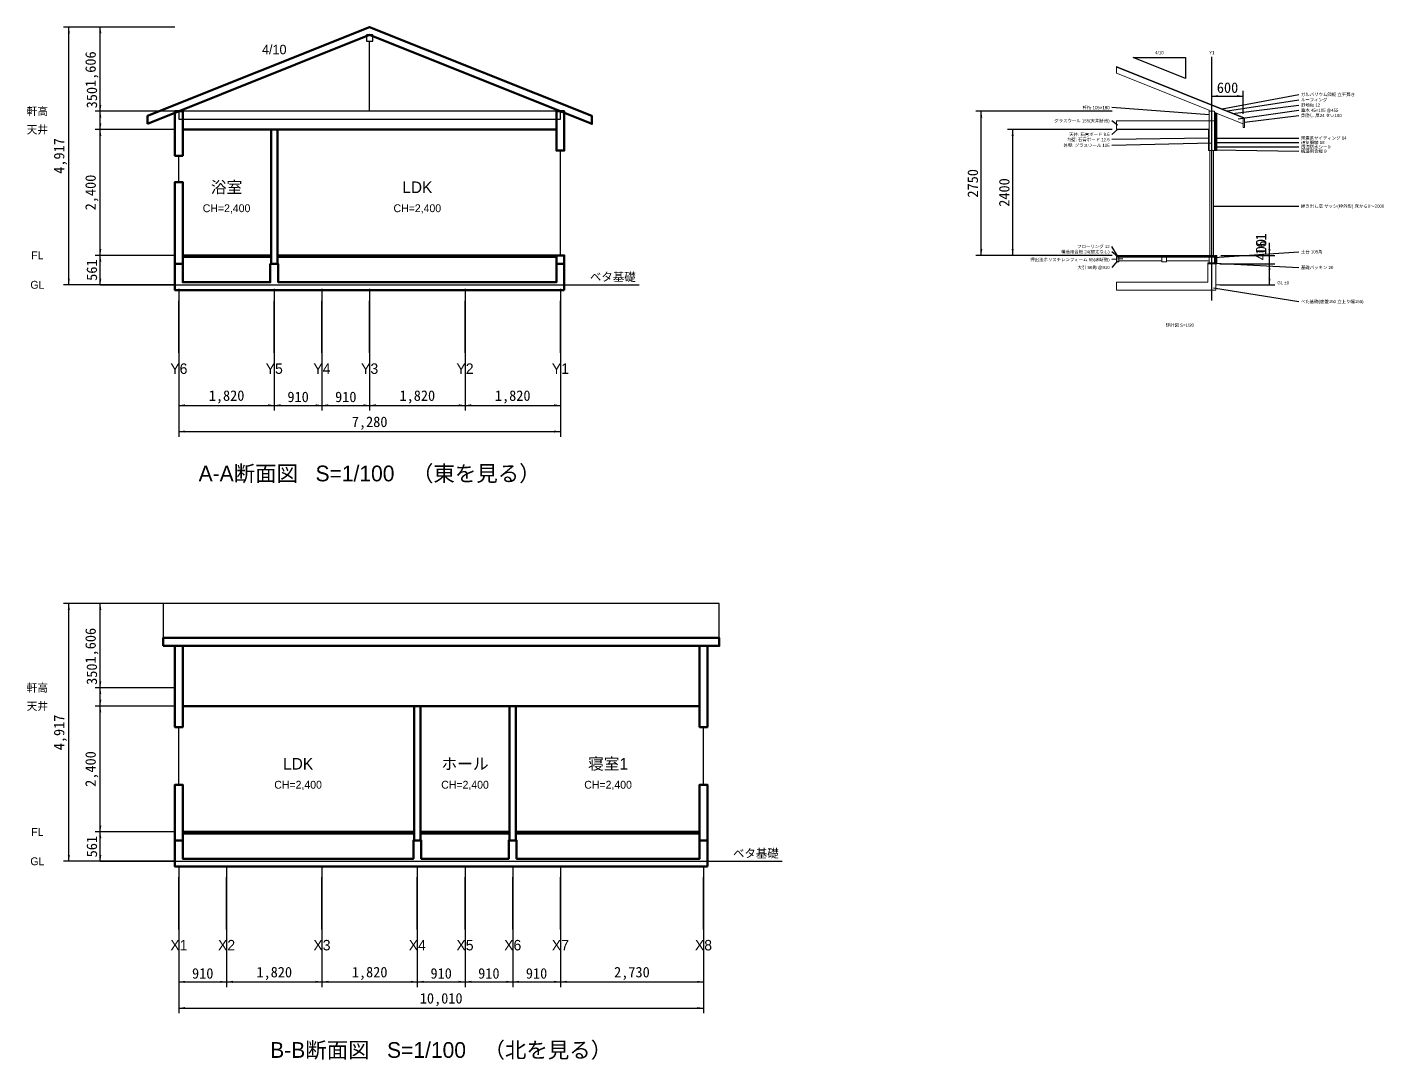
# Model space of a CAD drawing. Header units: millimetres. Extents: x -2900 to 53246, y -25289 to 10180.
# Drawn here: x 27394 to 53246, y -25289 to -5583 of the extents above; entities that cross this region are included whole.
import ezdxf
from ezdxf.enums import TextEntityAlignment as Align

# ---------------------------------------------------------------- set-up
doc = ezdxf.new("R2010")
doc.units = ezdxf.units.MM
doc.linetypes.add('CENTER', pattern=[50.8, 31.75, -6.35, 6.35, -6.35])
for name, color, linetype in [('DIM', 2, 'CONTINUOUS'), ('GRID', 1, 'CENTER'), ('SECT', 7, 'CONTINUOUS'), ('SECT_VIEW', 8, 'CONTINUOUS'), ('TEXT', 7, 'CONTINUOUS')]:
    doc.layers.add(name, color=color, linetype=linetype)
for name, color, linetype, lineweight in [('KANA_CUT', 7, 'CONTINUOUS', 0), ('KANA_INS', 7, 'CONTINUOUS', 0), ('KANA_VIEW', 7, 'CONTINUOUS', 0)]:
    doc.layers.add(name, color=color, linetype=linetype, lineweight=lineweight)
doc.styles.add('kst32b', font='kst32b')
doc.styles.add('unicode', font='unicode')
doc.dimstyles.get("Standard").update_dxf_attribs({"dimtxt": 200, "dimasz": 120, "dimexe": 100, "dimexo": 80, "dimgap": 60, "dimtad": 0, "dimtoh": 1, "dimzin": 12, "dimdsep": 46, "dimcen": 0.09, "dimazin": 3, "dimtfac": 1, "dimtdec": 4, "dimtofl": 0, "dimtmove": 0, "dimatfit": 3, "dimfxl": 1, "dimtolj": 1, "dimtzin": 0, "dimarcsym": 0})

# ---------------------------------------------------------------- blocks, each defined once
blk = doc.blocks.new('*D59')
at = {"layer": 'DIM', "color": 0, "linetype": 'ByBlock', "lineweight": -2}
for p, q in [((30290, -10580), (30290, -12900)), ((32110, -10580), (32110, -12900)), ((30290, -12800), (32110, -12800))]:
    blk.add_line(p, q, dxfattribs=at)
for points in [[(30290, -12800), (30410, -12780), (30410, -12820)], [(32110, -12800), (31990, -12820), (31990, -12780)]]:
    blk.add_solid(points, dxfattribs=at)
at = {"layer": 'DIM', "color": 0, "linetype": 'CONTINUOUS', "lineweight": -2, "insert": (31200, -12640), "char_height": 200, "width": 588.89, "attachment_point": 5}
blk.add_mtext('1,820', dxfattribs=at)
blk = doc.blocks.new('*D60')
at = {"layer": 'DIM', "color": 0, "linetype": 'ByBlock', "lineweight": -2}
for p, q in [((32110, -10580), (32110, -12900)), ((33020, -10580), (33020, -12900)), ((32110, -12800), (33020, -12800))]:
    blk.add_line(p, q, dxfattribs=at)
for points in [[(32110, -12800), (32230, -12780), (32230, -12820)], [(33020, -12800), (32900, -12820), (32900, -12780)]]:
    blk.add_solid(points, dxfattribs=at)
at = {"layer": 'DIM', "color": 0, "linetype": 'CONTINUOUS', "lineweight": -2, "insert": (32565, -12640), "char_height": 200, "width": 355.56, "attachment_point": 5}
blk.add_mtext('910', dxfattribs=at)
blk = doc.blocks.new('*D61')
at = {"layer": 'DIM', "color": 0, "linetype": 'ByBlock', "lineweight": -2}
for p, q in [((33020, -10580), (33020, -12900)), ((33930, -10580), (33930, -12900)), ((33020, -12800), (33930, -12800))]:
    blk.add_line(p, q, dxfattribs=at)
for points in [[(33020, -12800), (33140, -12780), (33140, -12820)], [(33930, -12800), (33810, -12820), (33810, -12780)]]:
    blk.add_solid(points, dxfattribs=at)
at = {"layer": 'DIM', "color": 0, "linetype": 'CONTINUOUS', "lineweight": -2, "insert": (33475, -12640), "char_height": 200, "width": 355.56, "attachment_point": 5}
blk.add_mtext('910', dxfattribs=at)
blk = doc.blocks.new('*D62')
at = {"layer": 'DIM', "color": 0, "linetype": 'ByBlock', "lineweight": -2}
for p, q in [((33930, -10580), (33930, -12900)), ((35750, -10580), (35750, -12900)), ((33930, -12800), (35750, -12800))]:
    blk.add_line(p, q, dxfattribs=at)
for points in [[(33930, -12800), (34050, -12780), (34050, -12820)], [(35750, -12800), (35630, -12820), (35630, -12780)]]:
    blk.add_solid(points, dxfattribs=at)
at = {"layer": 'DIM', "color": 0, "linetype": 'CONTINUOUS', "lineweight": -2, "insert": (34840, -12640), "char_height": 200, "width": 588.89, "attachment_point": 5}
blk.add_mtext('1,820', dxfattribs=at)
blk = doc.blocks.new('*D63')
at = {"layer": 'DIM', "color": 0, "linetype": 'ByBlock', "lineweight": -2}
for p, q in [((35750, -10580), (35750, -12900)), ((37570, -10580), (37570, -12900)), ((35750, -12800), (37570, -12800))]:
    blk.add_line(p, q, dxfattribs=at)
for points in [[(35750, -12800), (35870, -12780), (35870, -12820)], [(37570, -12800), (37450, -12820), (37450, -12780)]]:
    blk.add_solid(points, dxfattribs=at)
at = {"layer": 'DIM', "color": 0, "linetype": 'CONTINUOUS', "lineweight": -2, "insert": (36660, -12640), "char_height": 200, "width": 588.89, "attachment_point": 5}
blk.add_mtext('1,820', dxfattribs=at)
blk = doc.blocks.new('*D64')
at = {"layer": 'DIM', "color": 0, "linetype": 'ByBlock', "lineweight": -2}
for p, q in [((30290, -10580), (30290, -13400)), ((37570, -10580), (37570, -13400)), ((30290, -13300), (37570, -13300))]:
    blk.add_line(p, q, dxfattribs=at)
for points in [[(30290, -13300), (30410, -13280), (30410, -13320)], [(37570, -13300), (37450, -13320), (37450, -13280)]]:
    blk.add_solid(points, dxfattribs=at)
at = {"layer": 'DIM', "color": 0, "linetype": 'CONTINUOUS', "lineweight": -2, "insert": (33930, -13140), "char_height": 200, "width": 633.33, "attachment_point": 5}
blk.add_mtext('7,280', dxfattribs=at)
blk = doc.blocks.new('*D65')
at = {"layer": 'DIM', "color": 0, "linetype": 'ByBlock', "lineweight": -2}
for p, q in [((30210, -9939), (28690, -9939)), ((28790, -10500), (28790, -9939)), ((30210, -10500), (28690, -10500))]:
    blk.add_line(p, q, dxfattribs=at)
for points in [[(28790, -9939), (28810, -10059), (28770, -10059)], [(28790, -10500), (28770, -10380), (28810, -10380)]]:
    blk.add_solid(points, dxfattribs=at)
at = {"layer": 'DIM', "color": 0, "linetype": 'CONTINUOUS', "lineweight": -2, "insert": (28630, -10220), "char_height": 200, "width": 355.56, "attachment_point": 5, "rotation": 90}
blk.add_mtext('561', dxfattribs=at)
blk = doc.blocks.new('*D66')
at = {"layer": 'DIM', "color": 0, "linetype": 'ByBlock', "lineweight": -2}
for p, q in [((30210, -7539), (28690, -7539)), ((28790, -9939), (28790, -7539)), ((30210, -9939), (28690, -9939))]:
    blk.add_line(p, q, dxfattribs=at)
for points in [[(28790, -7539), (28810, -7659), (28770, -7659)], [(28790, -9939), (28770, -9819), (28810, -9819)]]:
    blk.add_solid(points, dxfattribs=at)
at = {"layer": 'DIM', "color": 0, "linetype": 'CONTINUOUS', "lineweight": -2, "insert": (28630, -8739), "char_height": 200, "width": 655.56, "attachment_point": 5, "rotation": 90}
blk.add_mtext('2,400', dxfattribs=at)
blk = doc.blocks.new('*D67')
at = {"layer": 'DIM', "color": 0, "linetype": 'ByBlock', "lineweight": -2}
for p, q in [((30210, -7189), (28690, -7189)), ((28790, -7539), (28790, -7189)), ((30210, -7539), (28690, -7539))]:
    blk.add_line(p, q, dxfattribs=at)
for points in [[(28790, -7189), (28810, -7309), (28770, -7309)], [(28790, -7539), (28770, -7419), (28810, -7419)]]:
    blk.add_solid(points, dxfattribs=at)
at = {"layer": 'DIM', "color": 0, "linetype": 'CONTINUOUS', "lineweight": -2, "insert": (28630, -6929), "char_height": 200, "width": 400, "attachment_point": 5, "rotation": 90}
blk.add_mtext('350', dxfattribs=at)
blk = doc.blocks.new('*D68')
at = {"layer": 'DIM', "color": 0, "linetype": 'ByBlock', "lineweight": -2}
for p, q in [((30210, -5583), (28690, -5583)), ((28790, -7189), (28790, -5583)), ((30210, -7189), (28690, -7189))]:
    blk.add_line(p, q, dxfattribs=at)
for points in [[(28790, -5583), (28810, -5703), (28770, -5703)], [(28790, -7189), (28770, -7069), (28810, -7069)]]:
    blk.add_solid(points, dxfattribs=at)
at = {"layer": 'DIM', "color": 0, "linetype": 'CONTINUOUS', "lineweight": -2, "insert": (28630, -6386), "char_height": 200, "width": 588.89, "attachment_point": 5, "rotation": 90}
blk.add_mtext('1,606', dxfattribs=at)
blk = doc.blocks.new('*D69')
at = {"layer": 'DIM', "color": 0, "linetype": 'ByBlock', "lineweight": -2}
for p, q in [((30210, -5583), (28090, -5583)), ((28190, -10500), (28190, -5583)), ((30210, -10500), (28090, -10500))]:
    blk.add_line(p, q, dxfattribs=at)
for points in [[(28190, -5583), (28210, -5703), (28170, -5703)], [(28190, -10500), (28170, -10380), (28210, -10380)]]:
    blk.add_solid(points, dxfattribs=at)
at = {"layer": 'DIM', "color": 0, "linetype": 'CONTINUOUS', "lineweight": -2, "insert": (28030, -8042), "char_height": 200, "width": 611.11, "attachment_point": 5, "rotation": 90}
blk.add_mtext('4,917', dxfattribs=at)
blk = doc.blocks.new('*D70')
at = {"layer": 'DIM', "color": 0, "linetype": 'ByBlock', "lineweight": -2}
for p, q in [((30290, -21580), (30290, -23900)), ((31200, -21580), (31200, -23900)), ((30290, -23800), (31200, -23800))]:
    blk.add_line(p, q, dxfattribs=at)
for points in [[(30290, -23800), (30410, -23780), (30410, -23820)], [(31200, -23800), (31080, -23820), (31080, -23780)]]:
    blk.add_solid(points, dxfattribs=at)
at = {"layer": 'DIM', "color": 0, "linetype": 'CONTINUOUS', "lineweight": -2, "insert": (30745, -23640), "char_height": 200, "width": 355.56, "attachment_point": 5}
blk.add_mtext('910', dxfattribs=at)
blk = doc.blocks.new('*D71')
at = {"layer": 'DIM', "color": 0, "linetype": 'ByBlock', "lineweight": -2}
for p, q in [((31200, -21580), (31200, -23900)), ((33020, -21580), (33020, -23900)), ((31200, -23800), (33020, -23800))]:
    blk.add_line(p, q, dxfattribs=at)
for points in [[(31200, -23800), (31320, -23780), (31320, -23820)], [(33020, -23800), (32900, -23820), (32900, -23780)]]:
    blk.add_solid(points, dxfattribs=at)
at = {"layer": 'DIM', "color": 0, "linetype": 'CONTINUOUS', "lineweight": -2, "insert": (32110, -23640), "char_height": 200, "width": 588.89, "attachment_point": 5}
blk.add_mtext('1,820', dxfattribs=at)
blk = doc.blocks.new('*D72')
at = {"layer": 'DIM', "color": 0, "linetype": 'ByBlock', "lineweight": -2}
for p, q in [((33020, -21580), (33020, -23900)), ((34840, -21580), (34840, -23900)), ((33020, -23800), (34840, -23800))]:
    blk.add_line(p, q, dxfattribs=at)
for points in [[(33020, -23800), (33140, -23780), (33140, -23820)], [(34840, -23800), (34720, -23820), (34720, -23780)]]:
    blk.add_solid(points, dxfattribs=at)
at = {"layer": 'DIM', "color": 0, "linetype": 'CONTINUOUS', "lineweight": -2, "insert": (33930, -23640), "char_height": 200, "width": 588.89, "attachment_point": 5}
blk.add_mtext('1,820', dxfattribs=at)
blk = doc.blocks.new('*D73')
at = {"layer": 'DIM', "color": 0, "linetype": 'ByBlock', "lineweight": -2}
for p, q in [((34840, -21580), (34840, -23900)), ((35750, -21580), (35750, -23900)), ((34840, -23800), (35750, -23800))]:
    blk.add_line(p, q, dxfattribs=at)
for points in [[(34840, -23800), (34960, -23780), (34960, -23820)], [(35750, -23800), (35630, -23820), (35630, -23780)]]:
    blk.add_solid(points, dxfattribs=at)
at = {"layer": 'DIM', "color": 0, "linetype": 'CONTINUOUS', "lineweight": -2, "insert": (35295, -23640), "char_height": 200, "width": 355.56, "attachment_point": 5}
blk.add_mtext('910', dxfattribs=at)
blk = doc.blocks.new('*D74')
at = {"layer": 'DIM', "color": 0, "linetype": 'ByBlock', "lineweight": -2}
for p, q in [((35750, -21580), (35750, -23900)), ((36660, -21580), (36660, -23900)), ((35750, -23800), (36660, -23800))]:
    blk.add_line(p, q, dxfattribs=at)
for points in [[(35750, -23800), (35870, -23780), (35870, -23820)], [(36660, -23800), (36540, -23820), (36540, -23780)]]:
    blk.add_solid(points, dxfattribs=at)
at = {"layer": 'DIM', "color": 0, "linetype": 'CONTINUOUS', "lineweight": -2, "insert": (36205, -23640), "char_height": 200, "width": 355.56, "attachment_point": 5}
blk.add_mtext('910', dxfattribs=at)
blk = doc.blocks.new('*D75')
at = {"layer": 'DIM', "color": 0, "linetype": 'ByBlock', "lineweight": -2}
for p, q in [((36660, -21580), (36660, -23900)), ((37570, -21580), (37570, -23900)), ((36660, -23800), (37570, -23800))]:
    blk.add_line(p, q, dxfattribs=at)
for points in [[(36660, -23800), (36780, -23780), (36780, -23820)], [(37570, -23800), (37450, -23820), (37450, -23780)]]:
    blk.add_solid(points, dxfattribs=at)
at = {"layer": 'DIM', "color": 0, "linetype": 'CONTINUOUS', "lineweight": -2, "insert": (37115, -23640), "char_height": 200, "width": 355.56, "attachment_point": 5}
blk.add_mtext('910', dxfattribs=at)
blk = doc.blocks.new('*D76')
at = {"layer": 'DIM', "color": 0, "linetype": 'ByBlock', "lineweight": -2}
for p, q in [((37570, -21580), (37570, -23900)), ((40300, -21580), (40300, -23900)), ((37570, -23800), (40300, -23800))]:
    blk.add_line(p, q, dxfattribs=at)
for points in [[(37570, -23800), (37690, -23780), (37690, -23820)], [(40300, -23800), (40180, -23820), (40180, -23780)]]:
    blk.add_solid(points, dxfattribs=at)
at = {"layer": 'DIM', "color": 0, "linetype": 'CONTINUOUS', "lineweight": -2, "insert": (38935, -23640), "char_height": 200, "width": 633.33, "attachment_point": 5}
blk.add_mtext('2,730', dxfattribs=at)
blk = doc.blocks.new('*D77')
at = {"layer": 'DIM', "color": 0, "linetype": 'ByBlock', "lineweight": -2}
for p, q in [((30290, -21580), (30290, -24400)), ((40300, -21580), (40300, -24400)), ((30290, -24300), (40300, -24300))]:
    blk.add_line(p, q, dxfattribs=at)
for points in [[(30290, -24300), (30410, -24280), (30410, -24320)], [(40300, -24300), (40180, -24320), (40180, -24280)]]:
    blk.add_solid(points, dxfattribs=at)
at = {"layer": 'DIM', "color": 0, "linetype": 'CONTINUOUS', "lineweight": -2, "insert": (35295, -24140), "char_height": 200, "width": 700, "attachment_point": 5}
blk.add_mtext('10,010', dxfattribs=at)
blk = doc.blocks.new('*D78')
at = {"layer": 'DIM', "color": 0, "linetype": 'ByBlock', "lineweight": -2}
for p, q in [((30210, -20939), (28690, -20939)), ((28790, -21500), (28790, -20939)), ((30210, -21500), (28690, -21500))]:
    blk.add_line(p, q, dxfattribs=at)
for points in [[(28790, -20939), (28810, -21059), (28770, -21059)], [(28790, -21500), (28770, -21380), (28810, -21380)]]:
    blk.add_solid(points, dxfattribs=at)
at = {"layer": 'DIM', "color": 0, "linetype": 'CONTINUOUS', "lineweight": -2, "insert": (28630, -21220), "char_height": 200, "width": 355.56, "attachment_point": 5, "rotation": 90}
blk.add_mtext('561', dxfattribs=at)
blk = doc.blocks.new('*D79')
at = {"layer": 'DIM', "color": 0, "linetype": 'ByBlock', "lineweight": -2}
for p, q in [((30210, -18539), (28690, -18539)), ((28790, -20939), (28790, -18539)), ((30210, -20939), (28690, -20939))]:
    blk.add_line(p, q, dxfattribs=at)
for points in [[(28790, -18539), (28810, -18659), (28770, -18659)], [(28790, -20939), (28770, -20819), (28810, -20819)]]:
    blk.add_solid(points, dxfattribs=at)
at = {"layer": 'DIM', "color": 0, "linetype": 'CONTINUOUS', "lineweight": -2, "insert": (28630, -19739), "char_height": 200, "width": 655.56, "attachment_point": 5, "rotation": 90}
blk.add_mtext('2,400', dxfattribs=at)
blk = doc.blocks.new('*D80')
at = {"layer": 'DIM', "color": 0, "linetype": 'ByBlock', "lineweight": -2}
for p, q in [((30210, -18189), (28690, -18189)), ((28790, -18539), (28790, -18189)), ((30210, -18539), (28690, -18539))]:
    blk.add_line(p, q, dxfattribs=at)
for points in [[(28790, -18189), (28810, -18309), (28770, -18309)], [(28790, -18539), (28770, -18419), (28810, -18419)]]:
    blk.add_solid(points, dxfattribs=at)
at = {"layer": 'DIM', "color": 0, "linetype": 'CONTINUOUS', "lineweight": -2, "insert": (28630, -17929), "char_height": 200, "width": 400, "attachment_point": 5, "rotation": 90}
blk.add_mtext('350', dxfattribs=at)
blk = doc.blocks.new('*D81')
at = {"layer": 'DIM', "color": 0, "linetype": 'ByBlock', "lineweight": -2}
for p, q in [((30210, -16583), (28690, -16583)), ((28790, -18189), (28790, -16583)), ((30210, -18189), (28690, -18189))]:
    blk.add_line(p, q, dxfattribs=at)
for points in [[(28790, -16583), (28810, -16703), (28770, -16703)], [(28790, -18189), (28770, -18069), (28810, -18069)]]:
    blk.add_solid(points, dxfattribs=at)
at = {"layer": 'DIM', "color": 0, "linetype": 'CONTINUOUS', "lineweight": -2, "insert": (28630, -17386), "char_height": 200, "width": 588.89, "attachment_point": 5, "rotation": 90}
blk.add_mtext('1,606', dxfattribs=at)
blk = doc.blocks.new('*D82')
at = {"layer": 'DIM', "color": 0, "linetype": 'ByBlock', "lineweight": -2}
for p, q in [((30210, -16583), (28090, -16583)), ((28190, -21500), (28190, -16583)), ((30210, -21500), (28090, -21500))]:
    blk.add_line(p, q, dxfattribs=at)
for points in [[(28190, -16583), (28210, -16703), (28170, -16703)], [(28190, -21500), (28170, -21380), (28210, -21380)]]:
    blk.add_solid(points, dxfattribs=at)
at = {"layer": 'DIM', "color": 0, "linetype": 'CONTINUOUS', "lineweight": -2, "insert": (28030, -19042), "char_height": 200, "width": 611.11, "attachment_point": 5, "rotation": 90}
blk.add_mtext('4,917', dxfattribs=at)
blk = doc.blocks.new('*D83')
at = {"layer": 'DIM', "color": 0, "linetype": 'ByBlock', "lineweight": -2}
for p, q in [((50155, -10100), (51200, -10100)), ((51100, -10500), (51100, -10100)), ((50155, -10500), (51200, -10500))]:
    blk.add_line(p, q, dxfattribs=at)
for points in [[(51100, -10100), (51120, -10220), (51080, -10220)], [(51100, -10500), (51080, -10380), (51120, -10380)]]:
    blk.add_solid(points, dxfattribs=at)
at = {"layer": 'DIM', "color": 0, "linetype": 'CONTINUOUS', "lineweight": -2, "insert": (50940, -9829), "char_height": 200, "width": 422.22, "attachment_point": 5, "rotation": 90}
blk.add_mtext('400', dxfattribs=at)
blk = doc.blocks.new('*D84')
at = {"layer": 'DIM', "color": 0, "linetype": 'ByBlock', "lineweight": -2}
for p, q in [((51100, -10340), (51100, -9699)), ((50174, -9939), (51200, -9939)), ((50155, -10100), (51200, -10100))]:
    blk.add_line(p, q, dxfattribs=at)
for points in [[(51100, -9939), (51080, -9819), (51120, -9819)], [(51100, -10100), (51120, -10220), (51080, -10220)]]:
    blk.add_solid(points, dxfattribs=at)
at = {"layer": 'DIM', "color": 0, "linetype": 'CONTINUOUS', "lineweight": -2, "insert": (50940, -9723), "char_height": 200, "width": 311.11, "attachment_point": 5, "rotation": 90}
blk.add_mtext('161', dxfattribs=at)
blk = doc.blocks.new('*D85')
at = {"layer": 'DIM', "color": 0, "linetype": 'ByBlock', "lineweight": -2}
for p, q in [((48100, -7539), (46100, -7539)), ((46200, -9939), (46200, -7539)), ((48100, -9939), (46100, -9939))]:
    blk.add_line(p, q, dxfattribs=at)
for points in [[(46200, -7539), (46220, -7659), (46180, -7659)], [(46200, -9939), (46180, -9819), (46220, -9819)]]:
    blk.add_solid(points, dxfattribs=at)
at = {"layer": 'DIM', "color": 0, "linetype": 'CONTINUOUS', "lineweight": -2, "insert": (46040, -8739), "char_height": 200, "width": 577.78, "attachment_point": 5, "rotation": 90}
blk.add_mtext('2400', dxfattribs=at)
blk = doc.blocks.new('*D86')
at = {"layer": 'DIM', "color": 0, "linetype": 'ByBlock', "lineweight": -2}
for p, q in [((48100, -7189), (45500, -7189)), ((45600, -9939), (45600, -7189)), ((48100, -9939), (45500, -9939))]:
    blk.add_line(p, q, dxfattribs=at)
for points in [[(45600, -7189), (45620, -7309), (45580, -7309)], [(45600, -9939), (45580, -9819), (45620, -9819)]]:
    blk.add_solid(points, dxfattribs=at)
at = {"layer": 'DIM', "color": 0, "linetype": 'CONTINUOUS', "lineweight": -2, "insert": (45440, -8564), "char_height": 200, "width": 555.56, "attachment_point": 5, "rotation": 90}
blk.add_mtext('2750', dxfattribs=at)
blk = doc.blocks.new('*D87')
at = {"layer": 'DIM', "color": 0, "linetype": 'ByBlock', "lineweight": -2}
for p, q in [((50000, -6980), (50000, -6800)), ((50000, -6900), (50600, -6900)), ((50600, -7236), (50600, -6800))]:
    blk.add_line(p, q, dxfattribs=at)
for points in [[(50000, -6900), (50120, -6880), (50120, -6920)], [(50600, -6900), (50480, -6920), (50480, -6880)]]:
    blk.add_solid(points, dxfattribs=at)
at = {"layer": 'DIM', "color": 0, "linetype": 'CONTINUOUS', "lineweight": -2, "insert": (50300, -6740), "char_height": 200, "width": 400, "attachment_point": 5}
blk.add_mtext('600', dxfattribs=at)

msp = doc.modelspace()

# ---------------------------------------------------------------- linework, layer by layer
at = {"layer": 'DIM'}
msp.add_lwpolyline([(48500, -6163), (49500, -6163), (49500, -6563)], close=True, dxfattribs=at)
at = {"layer": 'GRID'}
for p, q in [((50000, -10800), (50000, -6150)), ((30290, -11800), (30290, -10800)), ((32110, -11800), (32110, -10800)), ((33020, -11800), (33020, -10800)), ((33930, -11800), (33930, -10800)), ((35750, -11800), (35750, -10800)), ((37570, -11800), (37570, -10800)), ((30290, -22800), (30290, -21800)), ((31200, -22800), (31200, -21800)), ((33020, -22800), (33020, -21800)), ((34840, -22800), (34840, -21800)), ((35750, -22800), (35750, -21800)), ((36660, -22800), (36660, -21800)), ((37570, -22800), (37570, -21800)), ((40300, -22800), (40300, -21800))]:
    msp.add_line(p, q, dxfattribs=at)
at = {"layer": 'KANA_CUT'}
for points in [[(48180, -6347.912), (50624, -7325.511), (50624, -7312.587), (48180, -6334.988)], [(50600, -7429), (50052.5, -7210), (50052.5, -7189), (49947.5, -7189), (49947.5, -7168), (48180, -6461), (48180, -6347.912), (50600, -7315.912)], [(49947.5, -7369), (50052.5, -7369), (50052.5, -7189), (49947.5, -7189)], [(50052.5, -7939), (50061.5, -7939), (50061.5, -7213.6), (50052.5, -7210)], [(50061.5, -7939), (50079.5, -7939), (50079.5, -7220.8), (50061.5, -7213.6)], [(50600, -7495.912), (50624, -7495.912), (50624, -7315.912), (50600, -7315.912)], [(49965, -9939), (50035, -9939), (50035, -7939), (49965, -7939)], [(48180, -9975), (50052.5, -9975), (50052.5, -9951), (48180, -9951)], [(48180, -10065), (48225, -10065), (48225, -9975), (48180, -9975)], [(49045, -10065), (49135, -10065), (49135, -9975), (49045, -9975)], [(49925, -10100), (50075, -10100), (50075, -10080), (49925, -10080)], [(49947.5, -10080), (50052.5, -10080), (50052.5, -9975), (49947.5, -9975)], [(50052.5, -10080), (50061.5, -10080), (50061.5, -9939), (50052.5, -9939)], [(50061.5, -10080), (50079.5, -10080), (50079.5, -9939), (50061.5, -9939)], [(48180, -10600), (50075, -10600), (50075, -10100), (49925, -10100), (49925, -10450), (48180, -10450)]]:
    msp.add_lwpolyline(points, close=True, dxfattribs=at)
at = {"layer": 'KANA_INS'}
for points in [[(48180, -7529.5), (49947.5, -7529.5), (49947.5, -7374.5), (48180, -7374.5)], [(49947.5, -7939), (50052.5, -7939), (50052.5, -7369), (49947.5, -7369)], [(48225, -10040), (49045, -10040), (49045, -9975), (48225, -9975)], [(49135, -10040), (49947.5, -10040), (49947.5, -9975), (49135, -9975)]]:
    msp.add_lwpolyline(points, close=True, dxfattribs=at)
at = {"layer": 'KANA_VIEW'}
for p, q in [((48180, -6333.91), (50624, -7311.51)), ((48180, -6334.988), (50624, -7312.587)), ((50061.5, -7939), (50061.5, -7213.6)), ((50061.5, -10080), (50061.5, -9939)), ((50075, -10500), (51200, -10500))]:
    msp.add_line(p, q, dxfattribs=at)
for points in [[(50079.5, -7939), (50093.5, -7939), (50093.5, -7226.4), (50079.5, -7220.8)], [(48180, -7539), (49935, -7539), (49935, -7529.5), (48180, -7529.5)], [(49935, -7939), (49947.5, -7939), (49947.5, -7539), (49935, -7539)], [(48180, -9951), (49965, -9951), (49965, -9939), (48180, -9939)], [(50079.5, -10100), (50093.5, -10100), (50093.5, -9939), (50079.5, -9939)]]:
    msp.add_lwpolyline(points, close=True, dxfattribs=at)
at = {"layer": 'SECT', "lineweight": 50}
for p, q in [((30365, -7539), (32050, -7539)), ((32170, -7539), (37495, -7539)), ((30365, -18539), (34780, -18539)), ((34900, -18539), (36600, -18539)), ((36720, -18539), (40225, -18539))]:
    msp.add_line(p, q, dxfattribs=at)
for points in [[(29690, -7429), (33930, -5733), (38170, -7429), (38170, -7279), (33930, -5583), (29690, -7279)], [(30215, -7189), (30365, -7189), (30365, -8039), (30215, -8039)], [(37495, -7189), (37645, -7189), (37645, -7939), (37495, -7939)], [(32170, -10100), (32170, -7539), (32050, -7539), (32050, -10100)], [(30365, -10100), (30215, -10100), (30215, -8539), (30365, -8539)], [(30365, -9969), (32050, -9969), (32050, -9939), (30365, -9939)], [(32170, -9969), (37495, -9969), (37495, -9939), (32170, -9939)], [(37645, -10100), (37495, -10100), (37495, -9939), (37645, -9939)], [(37645, -10600), (37495, -10600), (32185, -10600), (32035, -10600), (30365, -10600), (30215, -10600), (30215, -10450), (30215, -10100), (30365, -10100), (30365, -10450), (32035, -10450), (32035, -10100), (32185, -10100), (32185, -10450), (37495, -10450), (37495, -10100), (37645, -10100), (37645, -10450)], [(29990, -17389), (40600, -17389), (40600, -17239), (29990, -17239)], [(30215, -17389), (30365, -17389), (30365, -18939), (30215, -18939)], [(40225, -17389), (40375, -17389), (40375, -18939), (40225, -18939)], [(34900, -21100), (34900, -18539), (34780, -18539), (34780, -21100)], [(36720, -21100), (36720, -18539), (36600, -18539), (36600, -21100)], [(30365, -21100), (30215, -21100), (30215, -20039), (30365, -20039)], [(40375, -21100), (40225, -21100), (40225, -20039), (40375, -20039)], [(30365, -20969), (34780, -20969), (34780, -20939), (30365, -20939)], [(34900, -20969), (36600, -20969), (36600, -20939), (34900, -20939)], [(36720, -20969), (40225, -20969), (40225, -20939), (36720, -20939)], [(40375, -21600), (40225, -21600), (36735, -21600), (36585, -21600), (34915, -21600), (34765, -21600), (30365, -21600), (30215, -21600), (30215, -21450), (30215, -21100), (30365, -21100), (30365, -21450), (34765, -21450), (34765, -21100), (34915, -21100), (34915, -21450), (36585, -21450), (36585, -21100), (36735, -21100), (36735, -21450), (40225, -21450), (40225, -21100), (40375, -21100), (40375, -21450)]]:
    msp.add_lwpolyline(points, close=True, dxfattribs=at)
at = {"layer": 'SECT_VIEW'}
for p, q in [((33930, -7189), (33930, -5853)), ((37570, -9939), (37570, -7939)), ((30290, -8539), (30290, -8039)), ((28790, -10500), (39070, -10500)), ((30290, -20039), (30290, -18939)), ((40300, -20039), (40300, -18939)), ((28790, -21500), (41800, -21500))]:
    msp.add_line(p, q, dxfattribs=at)
for points in [[(33870, -5853), (33990, -5853), (33990, -5733), (33870, -5733)], [(30290, -7339), (37570, -7339), (37570, -7189), (30290, -7189)], [(29990, -17239), (40600, -17239), (40600, -16583), (29990, -16583)]]:
    msp.add_lwpolyline(points, close=True, dxfattribs=at)
at = {"layer": 'TEXT'}
for p, q in [((50200, -7142), (51660, -6870)), ((50300, -7183), (51660, -6970)), ((49947.5, -7260), (48090, -7120)), ((50400, -7229.45), (51660, -7070)), ((50500, -7332.46), (51660, -7170)), ((48200, -7452), (48090, -7370)), ((50624, -7400), (51660, -7270)), ((48200, -7534), (48090, -7630)), ((49941, -7700), (48090, -7730)), ((50086.5, -7700), (51660, -7700)), ((50000, -7800), (48090, -7840)), ((50057, -7925), (51660, -7950)), ((50061.5, -7870), (51660, -7870)), ((50070.5, -7785), (51660, -7785)), ((50035, -9000), (51660, -9000)), ((48200, -9945), (48090, -9770)), ((48200, -9963), (48090, -9870)), ((48300, -10007), (48090, -10020)), ((48202, -10040), (48090, -10170)), ((50045, -9980), (51660, -9870)), ((50060, -10090), (51660, -10170)), ((50030, -10560), (51660, -10820))]:
    msp.add_line(p, q, dxfattribs=at)

# ---------------------------------------------------------------- texts
at = {"layer": 'GRID', "style": 'kst32b'}
for s, p in [('Y6', (30290, -12100)), ('Y5', (32110, -12100)), ('Y4', (33020, -12100)), ('Y3', (33930, -12100)), ('Y2', (35750, -12100)), ('Y1', (37570, -12100)), ('X1', (30290, -23100)), ('X2', (31200, -23100)), ('X3', (33020, -23100)), ('X4', (34840, -23100)), ('X5', (35750, -23100)), ('X6', (36660, -23100)), ('X7', (37570, -23100)), ('X8', (40300, -23100))]:
    msp.add_text(s, height=200, dxfattribs=at).set_placement(p, align=Align.MIDDLE_CENTER)
at = {"layer": 'TEXT', "style": 'kst32b'}
for s, height, p in [('4/10', 180, (32110, -6011)), ('軒高', 150, (27590, -7189)), ('天井', 150, (27590, -7539)), ('浴室', 220, (31200, -8639)), ('LDK', 220, (34840, -8639)), ('CH=2,400', 150, (31200, -9039)), ('CH=2,400', 150, (34840, -9039)), ('FL', 150, (27590, -9939)), ('ベタ基礎', 160, (38570, -10350)), ('GL', 150, (27590, -10500)), ('A-A断面図   S=1/100   （東を見る）', 300, (33930, -14100)), ('軒高', 150, (27590, -18189)), ('天井', 150, (27590, -18539)), ('LDK', 220, (32565, -19639)), ('ホール', 220, (35750, -19639)), ('寝室1', 220, (38480, -19639)), ('CH=2,400', 150, (32565, -20039)), ('CH=2,400', 150, (35750, -20039)), ('CH=2,400', 150, (38480, -20039)), ('FL', 150, (27590, -20939)), ('GL', 150, (27590, -21500)), ('ベタ基礎', 160, (41300, -21350)), ('B-B断面図   S=1/100   （北を見る）', 300, (35295, -25100))]:
    msp.add_text(s, height=height, dxfattribs=at).set_placement(p, align=Align.MIDDLE_CENTER)
at = {"layer": 'TEXT', "style": 'unicode'}
for s, p in [('4/10', (49000, -6100)), ('Y1', (50000, -6100)), ('矩計図 S=1/20', (49390, -11300))]:
    msp.add_text(s, height=60, dxfattribs=at).set_placement(p, align=Align.CENTER)
for s, p in [('ルーフィング', (51700, -7000)), ('ガルバリウム鋼板 立平葺き', (51700, -6900)), ('野地板 12', (51700, -7100)), ('垂木 45×105 @455', (51700, -7200)), ('鼻隠し 厚24 せい180', (51700, -7300)), ('通気胴縁 18', (51700, -7815)), ('窯業系サイディング 14', (51700, -7730)), ('構造用合板 9', (51700, -7980)), ('透湿防水シート', (51700, -7900)), ('掃き出し窓 サッシ(枠外形) 床から0〜2000', (51700, -9030)), ('土台 105角', (51700, -9900)), ('基礎パッキン 20', (51700, -10200)), ('GL %%P0', (51250, -10490)), ('べた基礎(底盤150 立上り幅150)', (51700, -10850))]:
    msp.add_text(s, height=60, dxfattribs=at).set_placement(p)
for s, p in [('軒桁 105×180', (48050, -7150)), ('グラスウール 155(天井断熱)', (48050, -7400)), ('内壁: 石膏ボード 12.5', (48050, -7760)), ('天井: 石膏ボード 9.5', (48050, -7660)), ('外壁: グラスウール 105', (48050, -7870)), ('フローリング 12', (48050, -9800)), ('押出法ポリスチレンフォーム 65(床断熱)', (48050, -10050)), ('構造用合板 24(根太なし)', (48050, -9900)), ('大引 90角 @910', (48050, -10200))]:
    msp.add_text(s, height=60, dxfattribs=at).set_placement(p, align=Align.RIGHT)

# ---------------------------------------------------------------- dimensions: what is measured, and where the dimension line sits
at = {"layer": 'DIM'}
for base, p1, p2, text, picture, middle in [((28190, -10500), (30290, -10500), (30290, -5583), '4,917', '*D69', (28030, -8041.5)), ((28790, -7189), (30290, -7189), (30290, -5583), '1,606', '*D68', (28630, -6386)), ((28790, -7539), (30290, -7539), (30290, -7189), '350', '*D67', (28629.625, -7364)), ((28790, -9939), (30290, -9939), (30290, -7539), '2,400', '*D66', (28630, -8739)), ((28790, -10500), (30290, -10500), (30290, -9939), '561', '*D65', (28629.625, -10219.5)), ((28190, -21500), (30290, -21500), (30290, -16583), '4,917', '*D82', (28030, -19041.5)), ((28790, -18189), (30290, -18189), (30290, -16583), '1,606', '*D81', (28630, -17386)), ((28790, -18539), (30290, -18539), (30290, -18189), '350', '*D80', (28629.625, -18364)), ((28790, -20939), (30290, -20939), (30290, -18539), '2,400', '*D79', (28630, -19739)), ((28790, -21500), (30290, -21500), (30290, -20939), '561', '*D78', (28629.625, -21219.5))]:
    dim = msp.add_linear_dim(base=base, p1=p1, p2=p2, angle=90, text=text, dimstyle='Standard', dxfattribs=at)
    dim.commit()
    dim.dimension.update_dxf_attribs({"geometry": picture, "text_midpoint": middle})
dim = msp.add_linear_dim(base=(50300, -6900), p1=(50000, -7060), p2=(50600, -7316), dimstyle='Standard', dxfattribs=at)
dim.commit()
dim.dimension.update_dxf_attribs({"geometry": '*D87', "text_midpoint": (50300, -6740)})
for base, p1, p2, picture, middle in [((45600, -8500), (48180, -9939), (48180, -7189), '*D86', (45440, -8564)), ((46200, -8700), (48180, -9939), (48180, -7539), '*D85', (46040, -8739)), ((51100, -10000), (50075, -10100), (50093.5, -9939), '*D84', (50940, -10019.5)), ((51100, -10300), (50075, -10500), (50075, -10100), '*D83', (50940, -10300))]:
    dim = msp.add_linear_dim(base=base, p1=p1, p2=p2, angle=90, dimstyle='Standard', dxfattribs=at)
    dim.commit()
    dim.dimension.update_dxf_attribs({"geometry": picture, "text_midpoint": middle})
for base, p1, p2, text, picture, middle in [((30290, -12800), (30290, -10500), (32110, -10500), '1,820', '*D59', (31200, -12640)), ((30290, -13300), (30290, -10500), (37570, -10500), '7,280', '*D64', (33930, -13140)), ((32110, -12800), (32110, -10500), (33020, -10500), '910', '*D60', (32565, -12640)), ((33020, -12800), (33020, -10500), (33930, -10500), '910', '*D61', (33475, -12640)), ((33930, -12800), (33930, -10500), (35750, -10500), '1,820', '*D62', (34840, -12640)), ((35750, -12800), (35750, -10500), (37570, -10500), '1,820', '*D63', (36660, -12640)), ((30290, -23800), (30290, -21500), (31200, -21500), '910', '*D70', (30745, -23640)), ((30290, -24300), (30290, -21500), (40300, -21500), '10,010', '*D77', (35295, -24140)), ((31200, -23800), (31200, -21500), (33020, -21500), '1,820', '*D71', (32110, -23640)), ((33020, -23800), (33020, -21500), (34840, -21500), '1,820', '*D72', (33930, -23640)), ((34840, -23800), (34840, -21500), (35750, -21500), '910', '*D73', (35295, -23640)), ((35750, -23800), (35750, -21500), (36660, -21500), '910', '*D74', (36205, -23640)), ((36660, -23800), (36660, -21500), (37570, -21500), '910', '*D75', (37115, -23640)), ((37570, -23800), (37570, -21500), (40300, -21500), '2,730', '*D76', (38935, -23640))]:
    dim = msp.add_linear_dim(base=base, p1=p1, p2=p2, text=text, dimstyle='Standard', dxfattribs=at)
    dim.commit()
    dim.dimension.update_dxf_attribs({"geometry": picture, "text_midpoint": middle})

doc.saveas('drawing.dxf')
